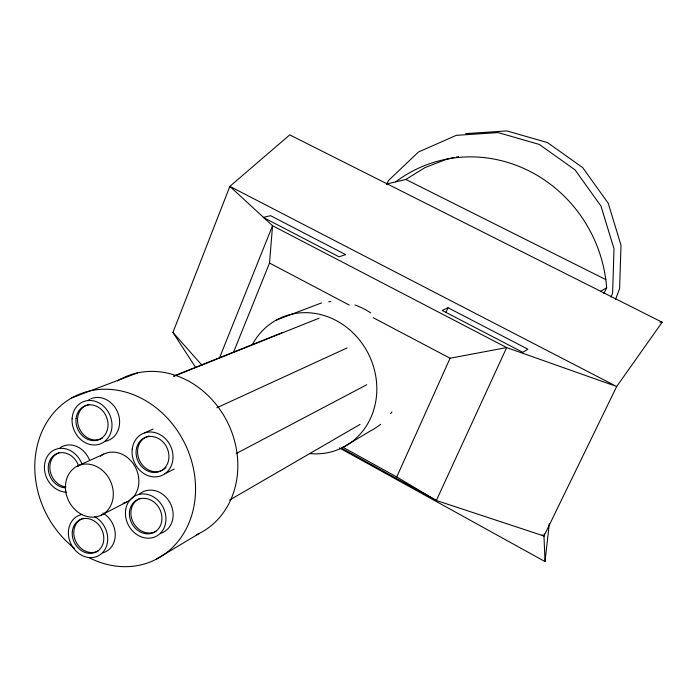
<?xml version="1.0" encoding="UTF-8"?>
<svg xmlns="http://www.w3.org/2000/svg" width="697" height="697" viewBox="0 0 697 697"><rect width="100%" height="100%" fill="white"/><g stroke="black" fill="none" stroke-linecap="round" stroke-linejoin="round"><path stroke-width="1.05" d="M233.443 352.403L269.53 263.048L272.553 225.732L229.862 186.369L289.743 134.878L662.15 322.223L616.688 386.513L543.974 536.002L545.019 561.573L339.422 447.936M545.019 561.573L549.288 523.83M341.295 447.971L436.348 500.49L543.974 536.002L544.252 533.85M611.077 297.009L612.619 292.967L614.013 248.82L600.997 206.112L575.06 169.902L539.339 144.462L498.137 132.587L456.282 135.34L418.453 152.024L388.604 180.427L386.661 184.208M615.407 299.614L619.598 288.671L621.001 245.231L608.211 203.21L582.683 167.602L547.502 142.589L506.902 130.923L465.64 133.641M195.491 367.241L172.926 332.46L229.862 186.369L616.688 386.513L506.667 347.576L272.553 225.732L219.686 357.43M445.845 312.648L448.023 307.743L527.873 349.18L522.811 352.333L442.247 310.461L448.023 307.743M396.741 476.975L450.07 358.232L506.667 347.576L436.348 500.49L396.741 476.975L342.636 447.099M603.837 293.655L606.643 287.756A137.109 129.808 65.1 0 0 529.032 170.931A137.109 129.808 65.1 0 0 395.696 181.865M386.399 184.06L405.828 179.46L424.882 167.655L445.888 159.508A134.948 128.065 65.1 0 1 454.261 157.444M155.78 559.491L199.307 533.423M342.907 447.43L370.273 431.042A69.055 62.887 64.2 0 0 380.64 424.255M600.387 291.477L606.643 287.756M229.618 500.054L360.018 424.412M236.144 453.581L366.753 384.735M101.152 515.24A27.314 23.114 64.3 0 0 101.544 469.665A27.314 23.114 64.3 0 0 65.413 486.907A27.314 23.114 64.3 0 0 101.152 515.24L126.915 501.927M164.971 473.733L174.206 469.046M216.837 407.762L347.071 347.951M77.323 466.093L103.722 454.13M144.549 432.898L153.052 429.064M173.414 376.18L282.337 332.617M174.128 376.188L318.999 318.207M71.678 397.943L137.562 372.886M276.239 320.123L321.552 302.899M659.981 322.188L662.15 322.223M405.828 179.46L605.937 279.663M269.53 263.048L349.232 305.068M373.243 317.727L450.07 358.232M542.066 534.956L543.974 536.002M172.926 332.46L202.069 365.315M456.396 157.017A134.948 128.065 65.1 0 1 458.53 156.625M66.337 492.126A22.478 18.941 65.5 0 1 44.887 472.339A22.478 18.941 65.5 0 1 57.598 448.763A22.478 18.941 65.5 0 1 81.732 463.549M60.038 447.857A22.295 18.836 65.5 0 1 89.504 460.029M102.929 513.07A22.26 18.767 62.8 0 1 115.266 534.956A22.26 18.767 62.8 0 1 102.677 552.86M94.478 516.555A22.443 18.871 62.8 0 1 103.853 551.17A22.443 18.871 62.8 0 1 72.131 546.091A22.443 18.871 62.8 0 1 81.793 514.525M139.034 494.461A22.635 19.394 62.3 0 1 169.876 502.485A22.635 19.394 62.3 0 1 160.685 533.292M156.172 531.184A18.296 15.656 62.3 0 1 133.083 522.175A18.296 15.656 62.3 0 1 139.827 498.521M98.425 550.761A18 15.142 62.8 0 1 75.72 541.273A18 15.142 62.8 0 1 83.291 518.28M131.071 499.235A26.564 22.661 64.3 0 1 123.186 503.26M100.377 456.239A26.564 22.661 64.3 0 1 132.822 463.113A26.564 22.661 64.3 0 1 131.82 498.582M90.776 398.815A22.574 19.307 66.8 0 1 118.15 413.556A22.574 19.307 66.8 0 1 105.674 441.227M88.118 400.278A22.574 19.307 66.8 0 1 89.869 399.242M66.049 487.003A18.026 15.203 65.5 0 1 50.245 471.338A18.026 15.203 65.5 0 1 58.949 452.754M65.492 487.822A18.052 15.221 65.5 0 1 48.485 471.233A18.052 15.221 65.5 0 1 59.689 452.823A18.052 15.221 65.5 0 1 78.674 466.154M161.695 470.519A18.453 15.935 64.5 0 1 138.816 458.739A18.453 15.935 64.5 0 1 149.114 436.052M165.947 467.504A18.453 15.935 64.5 0 1 162.619 470.048M102.537 437.934A18.253 15.578 66.8 0 1 79.754 429.378A18.253 15.578 66.8 0 1 86.254 405.366M87.195 404.992A18.253 15.578 66.8 0 1 89.172 404.469M74.396 548.234A91.098 77.689 64.3 0 1 70.824 398.44A91.098 77.689 64.3 0 1 194.872 477.401A91.098 77.689 64.3 0 1 89.608 557.922M117.384 380.945A86.628 74.893 64.3 0 1 226.943 421.145A86.628 74.893 64.3 0 1 196.371 534.817M252.549 344.222A71.869 64.917 64.2 0 1 332.722 318.825A71.869 64.917 64.2 0 1 375.796 401.15A71.869 64.917 64.2 0 1 309.773 453.581M328.731 301.757A69.055 62.887 64.2 0 1 330.831 301.592M354.965 305.007A69.055 62.887 64.2 0 1 370.682 312.901M391.914 411.927A69.055 62.887 64.2 0 1 390.686 413.661M345.651 254.632L338.995 256.784L263.274 217.429L270.549 215.669L345.651 254.632M132.238 448.938A23.01 19.864 64.5 0 0 160.327 476.051A23.01 19.864 64.5 0 0 165.05 438.335A23.01 19.864 64.5 0 0 132.238 448.938M125.599 510.352A22.818 19.507 62.3 0 0 153.427 537.448A22.818 19.507 62.3 0 0 158.053 500.394A22.818 19.507 62.3 0 0 125.599 510.352M129.52 511.502A18.331 15.674 62.3 0 0 151.885 533.249A18.331 15.674 62.3 0 0 155.579 503.478A18.331 15.674 62.3 0 0 129.52 511.502M72.331 531.358A18.026 15.16 62.8 0 0 94.165 552.799A18.026 15.16 62.8 0 0 97.545 523.604A18.026 15.16 62.8 0 0 72.331 531.358M72.087 418.784A22.757 19.42 66.8 0 0 100.899 443.684A22.757 19.42 66.8 0 0 103.078 405.715A22.757 19.42 66.8 0 0 72.087 418.784M136.49 448.345A18.488 15.953 64.5 0 0 157.243 472.217A18.488 15.953 64.5 0 0 163.778 442.813A18.488 15.953 64.5 0 0 136.49 448.345M76.069 418.505A18.288 15.595 66.8 0 0 98.225 439.92A18.288 15.595 66.8 0 0 101.675 409.81A18.288 15.595 66.8 0 0 76.069 418.505"/></g></svg>
